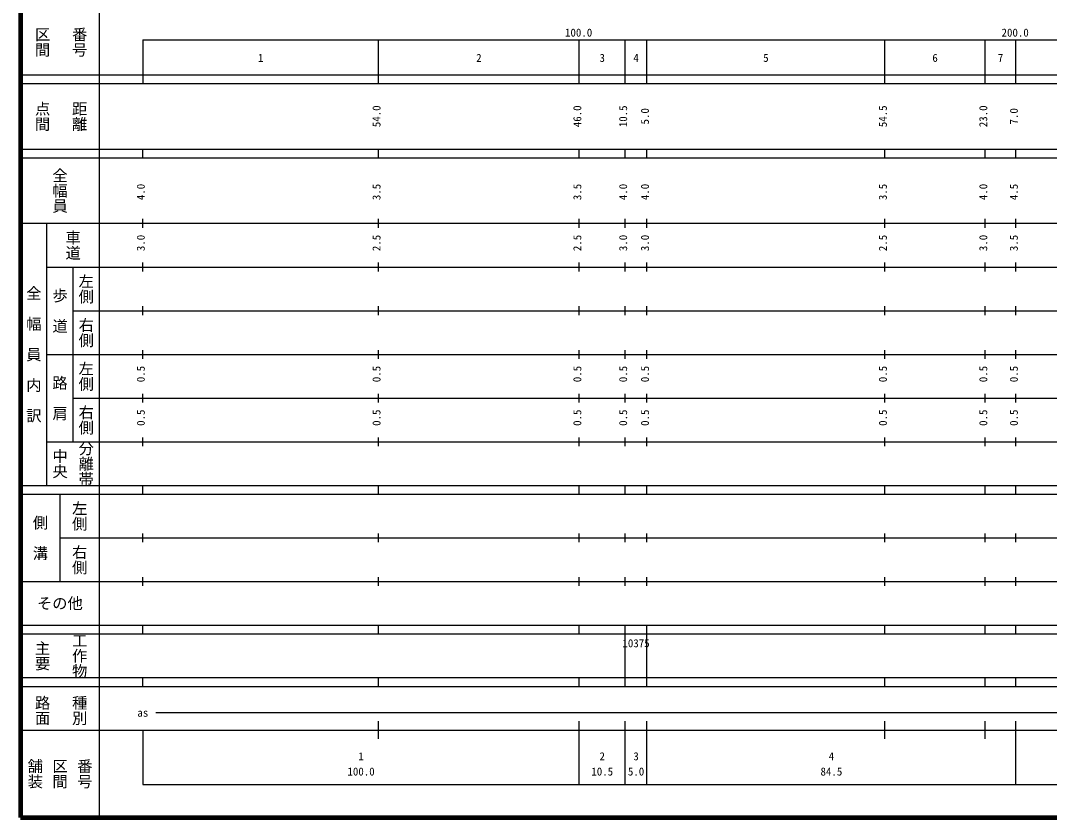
# Model space of a CAD drawing. Units: millimetres on the paper, enlarged 1000 times. Extents: x 40000 to 680000, y 20000 to 380000.
# Drawn here: x 40000 to 275694, y 20000 to 202409 of the extents above; entities that cross this region are included whole.
import ezdxf
from ezdxf.enums import TextEntityAlignment as Align

# ---------------------------------------------------------------- set-up
doc = ezdxf.new("R2010")
doc.units = ezdxf.units.MM
doc.header["$LTSCALE"] = 1000
doc.layers.add('S-TTL', color=2, linetype='Continuous', lineweight=140)
doc.layers.add('S-TTL-BAND', color=7, linetype='Continuous', lineweight=25)
doc.styles.add('@ＭＳ ゴシック', font='')
doc.styles.add('ＭＳ ゴシック', font='')
doc.styles.get('@ＭＳ ゴシック').set_extended_font_data('@MS Gothic')
doc.styles.get('ＭＳ ゴシック').set_extended_font_data('MS Gothic')

msp = doc.modelspace()

# ---------------------------------------------------------------- linework, layer by layer
at = {"layer": 'S-TTL'}
for p, q in [((40000, 380000), (40000, 20000)), ((40000, 20000), (680000, 20000))]:
    msp.add_line(p, q, dxfattribs=at)
at = {"layer": 'S-TTL-BAND'}
for p, q in [((58000, 370000), (58000, 20000)), ((68000, 198000), (579000, 198000)), ((68000, 198000), (68000, 188000)), ((122000, 188000), (122000, 198000)), ((168000, 188000), (168000, 198000)), ((178500, 188000), (178500, 198000)), ((183500, 188000), (183500, 198000)), ((238000, 188000), (238000, 198000)), ((261000, 188000), (261000, 198000)), ((268000, 188000), (268000, 198000)), ((40000, 190000), (579000, 190000)), ((40000, 188000), (579000, 188000)), ((40000, 173000), (579000, 173000)), ((68000, 171000), (68000, 173000)), ((122000, 171000), (122000, 173000)), ((168000, 171000), (168000, 173000)), ((178500, 171000), (178500, 173000)), ((183500, 171000), (183500, 173000)), ((238000, 171000), (238000, 173000)), ((261000, 171000), (261000, 173000)), ((268000, 171000), (268000, 173000)), ((40000, 171000), (579000, 171000)), ((40000, 156000), (579000, 156000)), ((46000, 96000), (46000, 156000)), ((68000, 155000), (68000, 157000)), ((122000, 155000), (122000, 157000)), ((168000, 155000), (168000, 157000)), ((178500, 155000), (178500, 157000)), ((183500, 155000), (183500, 157000)), ((238000, 155000), (238000, 157000)), ((261000, 155000), (261000, 157000)), ((268000, 155000), (268000, 157000)), ((68000, 145000), (68000, 147000)), ((122000, 145000), (122000, 147000)), ((168000, 145000), (168000, 147000)), ((178500, 145000), (178500, 147000)), ((183500, 145000), (183500, 147000)), ((238000, 145000), (238000, 147000)), ((261000, 145000), (261000, 147000)), ((268000, 145000), (268000, 147000)), ((46000, 146000), (579000, 146000)), ((52000, 146000), (52000, 106000)), ((68000, 135000), (68000, 137000)), ((122000, 135000), (122000, 137000)), ((168000, 135000), (168000, 137000)), ((178500, 135000), (178500, 137000)), ((183500, 135000), (183500, 137000)), ((238000, 135000), (238000, 137000)), ((261000, 135000), (261000, 137000)), ((268000, 135000), (268000, 137000)), ((52000, 136000), (579000, 136000)), ((46000, 126000), (579000, 126000)), ((68000, 125000), (68000, 127000)), ((122000, 125000), (122000, 127000)), ((168000, 125000), (168000, 127000)), ((178500, 125000), (178500, 127000)), ((183500, 125000), (183500, 127000)), ((238000, 125000), (238000, 127000)), ((261000, 125000), (261000, 127000)), ((268000, 125000), (268000, 127000)), ((52000, 116000), (579000, 116000)), ((68000, 115000), (68000, 117000)), ((122000, 115000), (122000, 117000)), ((168000, 115000), (168000, 117000)), ((178500, 115000), (178500, 117000)), ((183500, 115000), (183500, 117000)), ((238000, 115000), (238000, 117000)), ((261000, 115000), (261000, 117000)), ((268000, 115000), (268000, 117000)), ((68000, 105000), (68000, 107000)), ((122000, 105000), (122000, 107000)), ((168000, 105000), (168000, 107000)), ((178500, 105000), (178500, 107000)), ((183500, 105000), (183500, 107000)), ((238000, 105000), (238000, 107000)), ((261000, 105000), (261000, 107000)), ((268000, 105000), (268000, 107000)), ((46000, 106000), (579000, 106000)), ((40000, 96000), (579000, 96000)), ((68000, 94000), (68000, 96000)), ((122000, 94000), (122000, 96000)), ((168000, 94000), (168000, 96000)), ((178500, 94000), (178500, 96000)), ((183500, 94000), (183500, 96000)), ((238000, 94000), (238000, 96000)), ((261000, 94000), (261000, 96000)), ((268000, 94000), (268000, 96000)), ((40000, 94000), (579000, 94000)), ((49000, 94000), (49000, 74000)), ((68000, 83000), (68000, 85000)), ((122000, 83000), (122000, 85000)), ((168000, 83000), (168000, 85000)), ((178500, 83000), (178500, 85000)), ((183500, 83000), (183500, 85000)), ((238000, 83000), (238000, 85000)), ((261000, 83000), (261000, 85000)), ((268000, 83000), (268000, 85000)), ((49000, 84000), (579000, 84000)), ((40000, 74000), (579000, 74000)), ((68000, 73000), (68000, 75000)), ((122000, 73000), (122000, 75000)), ((168000, 73000), (168000, 75000)), ((178500, 73000), (178500, 75000)), ((183500, 73000), (183500, 75000)), ((238000, 73000), (238000, 75000)), ((261000, 73000), (261000, 75000)), ((268000, 73000), (268000, 75000)), ((40000, 64000), (579000, 64000)), ((68000, 62000), (68000, 64000)), ((122000, 62000), (122000, 64000)), ((168000, 62000), (168000, 64000)), ((178500, 62000), (178500, 64000)), ((183500, 62000), (183500, 64000)), ((238000, 62000), (238000, 64000)), ((261000, 62000), (261000, 64000)), ((268000, 62000), (268000, 64000)), ((40000, 62000), (579000, 62000)), ((178500, 52000), (178500, 62000)), ((183500, 52000), (183500, 62000)), ((40000, 52000), (579000, 52000)), ((68000, 50000), (68000, 52000)), ((122000, 50000), (122000, 52000)), ((168000, 50000), (168000, 52000)), ((178500, 50000), (178500, 52000)), ((183500, 50000), (183500, 52000)), ((238000, 50000), (238000, 52000)), ((261000, 50000), (261000, 52000)), ((268000, 50000), (268000, 52000)), ((40000, 50000), (579000, 50000)), ((71000, 44000), (565000, 44000)), ((122000, 38000), (122000, 42000)), ((168000, 27500), (168000, 42000)), ((178500, 27500), (178500, 42000)), ((183500, 27500), (183500, 42000)), ((238000, 38000), (238000, 42000)), ((261000, 38000), (261000, 42000)), ((268000, 27500), (268000, 42000)), ((40000, 40000), (579000, 40000)), ((68000, 40000), (68000, 27500)), ((68000, 27500), (579000, 27500))]:
    msp.add_line(p, q, dxfattribs=at)

# ---------------------------------------------------------------- texts
at = {"layer": 'S-TTL-BAND', "style": '@ＭＳ ゴシック'}
for s, p in [('区間', (45000, 197500)), ('番号', (53500, 197500)), ('点間', (45000, 180500)), ('距離', (53500, 180500)), ('全幅員', (49000, 163500)), ('車道', (52000, 151000)), ('左側', (55000, 141000)), ('全\u3000幅\u3000員\u3000内\u3000訳', (43000, 126000)), ('歩\u3000道', (49000, 136000)), ('右側', (55000, 131000)), ('左側', (55000, 121000)), ('路\u3000肩', (49000, 116000)), ('右側', (55000, 111000)), ('中央', (49000, 101000)), ('分離帯', (55000, 101000)), ('左側', (53500, 89000)), ('側\u3000溝', (44500, 84000)), ('右側', (53500, 79000)), ('工作物', (53500, 57000)), ('主要', (45000, 57000)), ('路面', (45000, 44500)), ('種別', (53500, 44500)), ('舗装', (43333, 30000)), ('区間', (49000, 30000)), ('番号', (54667, 30000))]:
    msp.add_text(s, height=2566, rotation=270, dxfattribs=at).set_placement(p, align=Align.MIDDLE_CENTER)
at = {"layer": 'S-TTL-BAND', "style": 'ＭＳ ゴシック'}
for s, p in [('100.0', (167844, 198195)), ('200.0', (267844, 198195)), ('1', (95000, 192405)), ('2', (145000, 192405)), ('3', (173250, 192405)), ('4', (181000, 192405)), ('5', (210750, 192405)), ('6', (249500, 192405)), ('7', (264500, 192405)), ('as', (68000, 42500)), ('1', (118000, 32523)), ('2', (173250, 32523)), ('3', (181000, 32523)), ('4', (225750, 32523)), ('100.0', (118000, 29033)), ('10.5', (173250, 29033)), ('5.0', (181000, 29033)), ('84.5', (225750, 29033))]:
    msp.add_text(s, height=1833, dxfattribs=at).set_placement(p, align=Align.BOTTOM_CENTER)
for s, p in [('54.0', (123000, 180500)), ('46.0', (169000, 180500)), ('10.5', (179500, 180500)), ('5.0', (184500, 180500)), ('54.5', (239000, 180500)), ('23.0', (262000, 180500)), ('7.0', (269000, 180500)), ('4.0', (69000, 163174)), ('3.5', (123000, 163174)), ('3.5', (169000, 163174)), ('4.0', (179500, 163174)), ('4.0', (184500, 163174)), ('3.5', (239000, 163174)), ('4.0', (262000, 163174)), ('4.5', (269000, 163174)), ('3.0', (69000, 151500)), ('2.5', (123000, 151500)), ('2.5', (169000, 151500)), ('3.0', (179500, 151500)), ('3.0', (184500, 151500)), ('2.5', (239000, 151500)), ('3.0', (262000, 151500)), ('3.5', (269000, 151500)), ('0.5', (69000, 121500)), ('0.5', (123000, 121500)), ('0.5', (169000, 121500)), ('0.5', (179500, 121500)), ('0.5', (184500, 121500)), ('0.5', (239000, 121500)), ('0.5', (262000, 121500)), ('0.5', (269000, 121500)), ('0.5', (69000, 111500)), ('0.5', (123000, 111500)), ('0.5', (169000, 111500)), ('0.5', (179500, 111500)), ('0.5', (184500, 111500)), ('0.5', (239000, 111500)), ('0.5', (262000, 111500)), ('0.5', (269000, 111500))]:
    msp.add_text(s, height=1833, rotation=90, dxfattribs=at).set_placement(p, align=Align.BOTTOM_CENTER)
msp.add_text('その他', height=2566, dxfattribs=at).set_placement((49000, 69000), align=Align.MIDDLE_CENTER)
msp.add_text('10375', height=1833, dxfattribs=at).set_placement((177875, 58405), align=Align.BOTTOM_LEFT)

doc.saveas('drawing.dxf')
